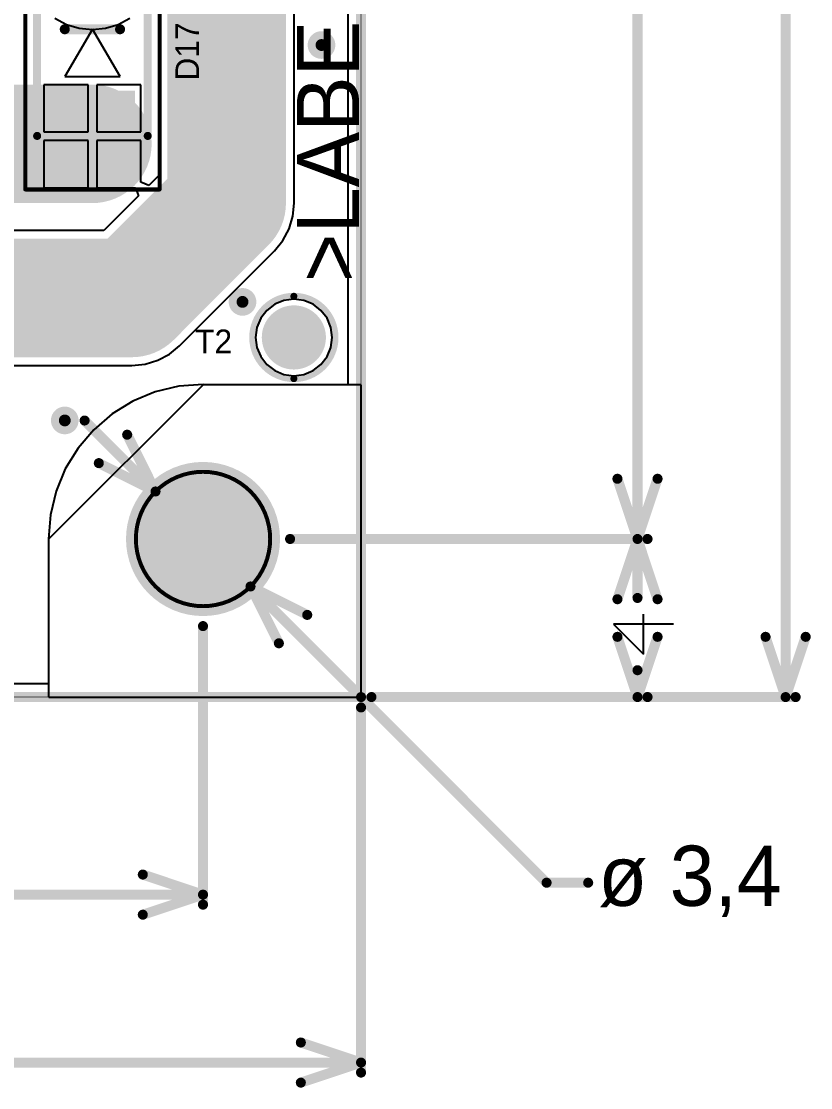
# Model space of a CAD drawing. Header units: millimetres. Extents: x 59 to 152, y 30 to 146.
# Drawn here: x 131.4 to 151.39, y 30.11 to 57.1 of the extents above; entities that cross this region are included whole.
import ezdxf

# ---------------------------------------------------------------- set-up
doc = ezdxf.new("R2010")
doc.units = ezdxf.units.MM
for name, color, linetype in [('BottomLayer', 5, 'Continuous'), ('BottomSolder', 6, 'Continuous'), ('KeepOutLayer', 6, 'Continuous'), ('Mechanical1', 6, 'Continuous'), ('Mechanical13', 56, 'Continuous'), ('Mechanical16', 56, 'Continuous'), ('Mechanical3', 76, 'Continuous'), ('MultiLayer', 9, 'Continuous'), ('PadHoleLayer', 156, 'Continuous'), ('TopLayer', 1, 'Continuous'), ('TopOverlay', 2, 'Continuous'), ('TopPaste', 8, 'Continuous'), ('TopSolder', 216, 'Continuous'), ('ViaHoleLayer', 16, 'Continuous')]:
    doc.layers.add(name, color=color, linetype=linetype)

# ---------------------------------------------------------------- blocks, each defined once
blk = doc.blocks.new('SMB_BIDIR_226')
at = {"layer": 'Mechanical16', "const_width": 0.102}
for points in [[(3.556, 1.7), (-3.55, 1.7)], [(-3.55, -1.7), (-3.55, 1.7)], [(3.556, -1.7), (3.556, 1.7)], [(3.556, -1.7), (-3.55, -1.7)]]:
    blk.add_lwpolyline(points, dxfattribs=at)
at = {"layer": 'Mechanical16', "const_width": 0.0508}
for points in [[(-3.575, 1.7, 1), (-3.525, 1.7, 1)], [(-3.575, 1.7, 1), (-3.525, 1.7, 1)], [(3.531, 1.7, 1), (3.581, 1.7, 1)], [(3.531, 1.7, 1), (3.581, 1.7, 1)], [(-3.575, -1.7, 1), (-3.525, -1.7, 1)], [(-3.575, -1.7, 1), (-3.525, -1.7, 1)], [(3.531, -1.7, 1), (3.581, -1.7, 1)], [(3.531, -1.7, 1), (3.581, -1.7, 1)]]:
    blk.add_lwpolyline(points, format="xyb", close=True, dxfattribs=at)
at = {"layer": 'TopLayer'}
for points in [[(-1.095, -1.029), (-1.095, 1.029), (-3.305, -1.029), (-3.305, 1.029)], [(3.315, -1.029), (3.315, 1.029), (1.105, -1.029), (1.105, 1.029)]]:
    blk.add_solid(points, dxfattribs=at)
at = {"layer": 'TopOverlay'}
for p, q in [((0.7, 0.7), (-0.5, 0)), ((0.7, -0.7), (0.7, 0.7)), ((-0.5, 0), (0.7, -0.7))]:
    blk.add_line(p, q, dxfattribs=at)
for points, const_width in [([(2.2, 1.4), (-2.2, 1.4)], 0.203), ([(-0.5, -0.7), (-0.5, 0.7)], 0.254), ([(2.2, -1.4), (-2.2, -1.4)], 0.203)]:
    blk.add_lwpolyline(points, dxfattribs=dict(at, const_width=const_width))
for points, const_width in [([(-2.251, 1.4, 1), (-2.149, 1.4, 1)], 0.102), ([(2.149, 1.4, 1), (2.251, 1.4, 1)], 0.102), ([(-0.563, 0.7, 1), (-0.436, 0.7, 1)], 0.127), ([(-0.563, -0.7, 1), (-0.436, -0.7, 1)], 0.127), ([(-2.251, -1.4, 1), (-2.149, -1.4, 1)], 0.102), ([(2.149, -1.4, 1), (2.251, -1.4, 1)], 0.102)]:
    blk.add_lwpolyline(points, format="xyb", close=True, dxfattribs=dict(at, const_width=const_width))
at = {"layer": 'TopPaste'}
for points in [[(-1.095, -1.029), (-1.095, 1.029), (-3.305, -1.029), (-3.305, 1.029)], [(3.315, -1.029), (3.315, 1.029), (1.105, -1.029), (1.105, 1.029)]]:
    blk.add_solid(points, dxfattribs=at)
at = {"layer": 'TopSolder'}
for points in [[(-1.045, -1.079), (-1.045, 1.079), (-3.355, -1.079), (-3.355, 1.079)], [(3.365, -1.079), (3.365, 1.079), (1.055, -1.079), (1.055, 1.079)]]:
    blk.add_solid(points, dxfattribs=at)
blk = doc.blocks.new('SMD_15R_302')
at = {"layer": 'TopLayer', "const_width": 0.762}
blk.add_lwpolyline([(-0.381, 0, 1), (0.381, 0, 1)], format="xyb", close=True, dxfattribs=at)
at = {"layer": 'TopOverlay'}
for points, const_width in [([(1.041, 0, 1), (-1.041, 0, 1)], 0.178), ([(-1.086, 0, 1), (-0.997, 0, 1)], 0.0889), ([(0.997, 0, 1), (1.086, 0, 1)], 0.0889)]:
    blk.add_lwpolyline(points, format="xyb", close=True, dxfattribs=dict(at, const_width=const_width))
at = {"layer": 'TopPaste', "const_width": 0.762}
blk.add_lwpolyline([(-0.381, 0, 1), (0.381, 0, 1)], format="xyb", close=True, dxfattribs=at)
at = {"layer": 'TopSolder', "const_width": 0.812}
blk.add_lwpolyline([(-0.406, 0, 1), (0.406, 0, 1)], format="xyb", close=True, dxfattribs=at)
at = {"layer": 'Mechanical3'}
blk.add_text('>LABEL', height=1.5748, dxfattribs=at).set_placement((1.397, -1.651))

msp = doc.modelspace()

# ---------------------------------------------------------------- linework, layer by layer
at = {"layer": 'BottomLayer'}
for p, q in [((139.667, 132.088), (139.667, 47.9)), ((136, 47.9), (132.1, 44)), ((135.388, 47.864), (134.791, 47.721)), ((136, 47.912), (135.388, 47.864)), ((136.153, 47.9), (136, 47.912)), ((140, 47.9), (136, 47.9)), ((139.667, 47.9), (136.153, 47.9)), ((140, 40), (140, 47.9)), ((134.791, 47.721), (134.224, 47.486)), ((134.224, 47.486), (133.701, 47.165)), ((133.701, 47.165), (133.234, 46.766)), ((133.234, 46.766), (132.835, 46.299)), ((132.835, 46.299), (132.514, 45.776)), ((132.514, 45.776), (132.279, 45.209)), ((132.279, 45.209), (132.136, 44.612)), ((132.136, 44.612), (132.088, 44)), ((132.1, 44), (132.088, 44)), ((132.088, 44), (132.088, 40.012)), ((132.088, 44), (132.088, 40.333)), ((132.088, 40.333), (67.9, 40.333)), ((132.088, 40.012), (132.1, 40)), ((132.1, 40), (140, 40))]:
    msp.add_line(p, q, dxfattribs=at)
for points, const_width in [([(138.85, 56.5, 1), (139.15, 56.5, 1)], 0.3), ([(136.85, 50, 1), (137.15, 50, 1)], 0.3), ([(132.35, 47, 1), (132.65, 47, 1)], 0.3), ([(135.05, 44, 1), (136.95, 44, 1)], 1.9)]:
    msp.add_lwpolyline(points, format="xyb", close=True, dxfattribs=dict(at, const_width=const_width))
at = {"layer": 'BottomSolder'}
for points, const_width in [([(138.825, 56.5, 1), (139.175, 56.5, 1)], 0.35), ([(136.825, 50, 1), (137.175, 50, 1)], 0.35), ([(132.325, 47, 1), (132.675, 47, 1)], 0.35), ([(135.025, 44, 1), (136.975, 44, 1)], 1.95)]:
    msp.add_lwpolyline(points, format="xyb", close=True, dxfattribs=dict(at, const_width=const_width))
at = {"layer": 'KeepOutLayer', "const_width": 0.254}
for points in [[(140, 40), (140, 140)], [(60, 40), (140, 40)]]:
    msp.add_lwpolyline(points, dxfattribs=at)
at = {"layer": 'KeepOutLayer', "const_width": 0.127}
msp.add_lwpolyline([(139.937, 40, 1), (140.064, 40, 1)], format="xyb", close=True, dxfattribs=at)
msp.add_lwpolyline([(139.937, 40, 1), (140.064, 40, 1)], format="xyb", close=True, dxfattribs=at)
at = {"layer": 'Mechanical1', "const_width": 0.02}
for points in [[(140, 40), (140, 140)], [(85, 40), (140, 40)]]:
    msp.add_lwpolyline(points, dxfattribs=at)
at = {"layer": 'Mechanical1', "const_width": 0.01}
msp.add_lwpolyline([(139.995, 40, 1), (140.005, 40, 1)], format="xyb", close=True, dxfattribs=at)
msp.add_lwpolyline([(139.995, 40, 1), (140.005, 40, 1)], format="xyb", close=True, dxfattribs=at)
at = {"layer": 'Mechanical13'}
for p, q in [((147.152, 41.086), (147.152, 42.101)), ((147.914, 41.848), (146.391, 41.848)), ((146.391, 41.848), (147.152, 41.086))]:
    msp.add_line(p, q, dxfattribs=at)
at = {"layer": 'Mechanical13', "const_width": 0.254}
for points in [[(147, 44), (147, 87.918)], [(150.75, 40), (150.75, 87.283)], [(133.002, 46.998), (134.798, 45.202)], [(134.08, 46.639), (134.798, 45.202)], [(133.361, 45.92), (134.798, 45.202)], [(146.492, 45.524), (147, 44)], [(147, 44), (147.508, 45.524)], [(138.204, 44), (147.254, 44)], [(138.204, 44), (147.254, 44)], [(146.492, 42.476), (147, 44)], [(147, 42.508), (147, 44)], [(147, 44), (147.508, 42.476)], [(137.202, 42.798), (144.698, 35.302)], [(137.202, 42.798), (137.921, 41.361)], [(137.202, 42.798), (138.639, 42.079)], [(136, 34.746), (136, 41.796)], [(146.492, 41.524), (147, 40)], [(147, 40), (147.508, 41.524)], [(150.242, 41.524), (150.75, 40)], [(150.75, 40), (151.258, 41.524)], [(147, 40), (147, 40.679)], [(140.264, 40), (147.254, 40)], [(140.264, 40), (151.004, 40)], [(140, 30.496), (140, 39.736)], [(134.476, 35.508), (136, 35)], [(144.698, 35.302), (145.751, 35.302)], [(101.27, 35), (136, 35)], [(134.476, 34.492), (136, 35)], [(138.476, 31.258), (140, 30.75)], [(101.27, 30.75), (140, 30.75)], [(138.476, 30.242), (140, 30.75)]]:
    msp.add_lwpolyline(points, dxfattribs=at)
at = {"layer": 'Mechanical13'}
for points, const_width in [([(132.938, 46.998, 1), (133.065, 46.998, 1)], 0.127), ([(134.016, 46.639, 1), (134.143, 46.639, 1)], 0.127), ([(133.298, 45.92, 1), (133.425, 45.92, 1)], 0.127), ([(137.7, 44, 1), (134.3, 44, 1)], 0.1), ([(146.429, 45.524, 1), (146.556, 45.524, 1)], 0.127), ([(147.445, 45.524, 1), (147.572, 45.524, 1)], 0.127), ([(134.734, 45.202, 1), (134.861, 45.202, 1)], 0.127), ([(134.734, 45.202, 1), (134.861, 45.202, 1)], 0.127), ([(134.734, 45.202, 1), (134.861, 45.202, 1)], 0.127), ([(134.275, 44, 1), (134.325, 44, 1)], 0.05), ([(137.675, 44, 1), (137.725, 44, 1)], 0.05), ([(138.14, 44, 1), (138.267, 44, 1)], 0.127), ([(138.14, 44, 1), (138.267, 44, 1)], 0.127), ([(146.937, 44, 1), (147.064, 44, 1)], 0.127), ([(146.937, 44, 1), (147.064, 44, 1)], 0.127), ([(146.937, 44, 1), (147.064, 44, 1)], 0.127), ([(146.937, 44, 1), (147.064, 44, 1)], 0.127), ([(146.937, 44, 1), (147.064, 44, 1)], 0.127), ([(146.937, 44, 1), (147.064, 44, 1)], 0.127), ([(147.191, 44, 1), (147.318, 44, 1)], 0.127), ([(147.191, 44, 1), (147.318, 44, 1)], 0.127), ([(137.139, 42.798, 1), (137.266, 42.798, 1)], 0.127), ([(137.139, 42.798, 1), (137.266, 42.798, 1)], 0.127), ([(137.139, 42.798, 1), (137.266, 42.798, 1)], 0.127), ([(146.429, 42.476, 1), (146.556, 42.476, 1)], 0.127), ([(146.937, 42.508, 1), (147.064, 42.508, 1)], 0.127), ([(147.445, 42.476, 1), (147.572, 42.476, 1)], 0.127), ([(138.575, 42.079, 1), (138.702, 42.079, 1)], 0.127), ([(135.936, 41.796, 1), (136.063, 41.796, 1)], 0.127), ([(146.429, 41.524, 1), (146.556, 41.524, 1)], 0.127), ([(147.445, 41.524, 1), (147.572, 41.524, 1)], 0.127), ([(150.179, 41.524, 1), (150.306, 41.524, 1)], 0.127), ([(151.195, 41.524, 1), (151.322, 41.524, 1)], 0.127), ([(137.857, 41.361, 1), (137.984, 41.361, 1)], 0.127), ([(146.937, 40.679, 1), (147.064, 40.679, 1)], 0.127), ([(140.201, 40, 1), (140.328, 40, 1)], 0.127), ([(140.201, 40, 1), (140.328, 40, 1)], 0.127), ([(146.937, 40, 1), (147.064, 40, 1)], 0.127), ([(146.937, 40, 1), (147.064, 40, 1)], 0.127), ([(146.937, 40, 1), (147.064, 40, 1)], 0.127), ([(147.191, 40, 1), (147.318, 40, 1)], 0.127), ([(150.687, 40, 1), (150.814, 40, 1)], 0.127), ([(150.687, 40, 1), (150.814, 40, 1)], 0.127), ([(150.687, 40, 1), (150.814, 40, 1)], 0.127), ([(150.941, 40, 1), (151.068, 40, 1)], 0.127), ([(139.937, 39.736, 1), (140.064, 39.736, 1)], 0.127), ([(134.412, 35.508, 1), (134.539, 35.508, 1)], 0.127), ([(144.635, 35.302, 1), (144.762, 35.302, 1)], 0.127), ([(144.635, 35.302, 1), (144.762, 35.302, 1)], 0.127), ([(145.688, 35.302, 1), (145.815, 35.302, 1)], 0.127), ([(135.936, 35, 1), (136.063, 35, 1)], 0.127), ([(135.936, 35, 1), (136.063, 35, 1)], 0.127), ([(135.936, 35, 1), (136.063, 35, 1)], 0.127), ([(135.936, 34.746, 1), (136.063, 34.746, 1)], 0.127), ([(134.412, 34.492, 1), (134.539, 34.492, 1)], 0.127), ([(138.413, 31.258, 1), (138.54, 31.258, 1)], 0.127), ([(139.937, 30.75, 1), (140.064, 30.75, 1)], 0.127), ([(139.937, 30.75, 1), (140.064, 30.75, 1)], 0.127), ([(139.937, 30.75, 1), (140.064, 30.75, 1)], 0.127), ([(139.937, 30.496, 1), (140.064, 30.496, 1)], 0.127), ([(138.413, 30.242, 1), (138.54, 30.242, 1)], 0.127)]:
    msp.add_lwpolyline(points, format="xyb", close=True, dxfattribs=dict(at, const_width=const_width))
at = {"layer": 'MultiLayer'}
for points, const_width in [([(138.85, 56.5, 1), (139.15, 56.5, 1)], 0.3), ([(136.85, 50, 1), (137.15, 50, 1)], 0.3), ([(132.35, 47, 1), (132.65, 47, 1)], 0.3), ([(135.05, 44, 1), (136.95, 44, 1)], 1.9)]:
    msp.add_lwpolyline(points, format="xyb", close=True, dxfattribs=dict(at, const_width=const_width))
at = {"layer": 'PadHoleLayer', "const_width": 1.7}
msp.add_lwpolyline([(135.15, 44, 1), (136.85, 44, 1)], format="xyb", close=True, dxfattribs=at)
at = {"layer": 'TopLayer'}
for p, q in [((139.667, 132.088), (139.667, 47.9)), ((138.308, 52.5), (138.308, 66.5)), ((134.892, 57.735), (134.892, 53.208)), ((132.251, 57.18), (132.546, 57.022)), ((132.546, 57.022), (132.867, 56.925)), ((133.533, 56.925), (133.854, 57.022)), ((133.854, 57.022), (134.149, 57.18)), ((132.867, 56.925), (133.2, 56.892)), ((133.2, 56.892), (133.533, 56.925)), ((133.09, 55.495), (131.971, 55.495)), ((131.971, 55.495), (131.971, 54.3)), ((133.09, 54.3), (133.09, 55.495)), ((134.429, 55.495), (133.31, 55.495)), ((133.31, 55.495), (133.31, 54.3)), ((134.429, 54.3), (134.429, 55.495)), ((131.971, 54.3), (133.09, 54.3)), ((133.31, 54.3), (134.429, 54.3)), ((133.09, 54.08), (131.971, 54.08)), ((131.971, 54.08), (131.971, 52.885)), ((133.09, 52.885), (133.09, 54.08)), ((134.429, 54.08), (133.31, 54.08)), ((133.31, 54.08), (133.31, 52.885)), ((134.429, 53.027), (134.429, 54.08)), ((134.892, 53.208), (134.629, 52.944)), ((134.629, 52.944), (134.429, 53.027)), ((131.971, 52.885), (133.09, 52.885)), ((133.31, 52.885), (134.287, 52.885)), ((134.37, 52.685), (133.492, 51.808)), ((134.287, 52.885), (134.37, 52.685)), ((138.275, 52.167), (138.308, 52.5)), ((138.178, 51.846), (138.275, 52.167)), ((138.02, 51.551), (138.178, 51.846)), ((133.492, 51.808), (126.5, 51.808)), ((137.808, 51.292), (138.02, 51.551)), ((135.408, 48.892), (137.808, 51.292)), ((137.815, 49.94), (137.614, 49.786)), ((138.049, 50.037), (137.815, 49.94)), ((138.3, 50.07), (138.049, 50.037)), ((138.551, 50.037), (138.3, 50.07)), ((138.785, 49.94), (138.551, 50.037)), ((138.986, 49.786), (138.785, 49.94)), ((137.614, 49.786), (137.46, 49.585)), ((139.14, 49.585), (138.986, 49.786)), ((137.46, 49.585), (137.363, 49.351)), ((139.237, 49.351), (139.14, 49.585)), ((137.363, 49.351), (137.33, 49.1)), ((139.27, 49.1), (139.237, 49.351)), ((135.149, 48.68), (135.408, 48.892)), ((137.33, 49.1), (137.363, 48.849)), ((137.363, 48.849), (137.46, 48.615)), ((139.14, 48.615), (139.237, 48.849)), ((139.237, 48.849), (139.27, 49.1)), ((134.854, 48.522), (135.149, 48.68)), ((137.46, 48.615), (137.614, 48.414)), ((138.986, 48.414), (139.14, 48.615)), ((128.965, 48.392), (134.2, 48.392)), ((134.2, 48.392), (134.533, 48.425)), ((134.533, 48.425), (134.854, 48.522)), ((137.614, 48.414), (137.815, 48.26)), ((138.785, 48.26), (138.986, 48.414)), ((137.815, 48.26), (138.049, 48.163)), ((138.049, 48.163), (138.3, 48.13)), ((138.3, 48.13), (138.551, 48.163)), ((138.551, 48.163), (138.785, 48.26)), ((136, 47.9), (132.1, 44)), ((135.388, 47.864), (134.791, 47.721)), ((136, 47.912), (135.388, 47.864)), ((136.153, 47.9), (136, 47.912)), ((140, 47.9), (136, 47.9)), ((139.667, 47.9), (136.153, 47.9)), ((140, 40), (140, 47.9)), ((134.791, 47.721), (134.224, 47.486)), ((134.224, 47.486), (133.701, 47.165)), ((133.701, 47.165), (133.234, 46.766)), ((133.234, 46.766), (132.835, 46.299)), ((132.835, 46.299), (132.514, 45.776)), ((132.514, 45.776), (132.279, 45.209)), ((132.279, 45.209), (132.136, 44.612)), ((132.136, 44.612), (132.088, 44)), ((132.1, 44), (132.088, 44)), ((132.088, 44), (132.088, 40.012)), ((132.088, 44), (132.088, 40.333)), ((132.088, 40.333), (67.9, 40.333)), ((132.088, 40.012), (132.1, 40)), ((132.1, 40), (140, 40))]:
    msp.add_line(p, q, dxfattribs=at)
at = {"layer": 'TopLayer', "const_width": 3}
for points in [[(136.6, 52.5), (136.6, 66.5)], [(128.1, 54), (131, 54)], [(131, 54), (133.2, 54)], [(134.2, 50.1), (136.6, 52.5)], [(126.5, 50.1), (134.2, 50.1)]]:
    msp.add_lwpolyline(points, dxfattribs=at)
at = {"layer": 'TopLayer'}
for points, const_width in [([(138.85, 56.5, 1), (139.15, 56.5, 1)], 0.3), ([(130.25, 54, 1), (131.75, 54, 1)], 1.5), ([(130.25, 54, 1), (131.75, 54, 1)], 1.5), ([(132.45, 54, 1), (133.95, 54, 1)], 1.5), ([(135.85, 52.5, 1), (137.35, 52.5, 1)], 1.5), ([(135.85, 52.5, 1), (137.35, 52.5, 1)], 1.5), ([(133.45, 50.1, 1), (134.95, 50.1, 1)], 1.5), ([(133.45, 50.1, 1), (134.95, 50.1, 1)], 1.5), ([(136.85, 50, 1), (137.15, 50, 1)], 0.3), ([(132.35, 47, 1), (132.65, 47, 1)], 0.3), ([(135.05, 44, 1), (136.95, 44, 1)], 1.9)]:
    msp.add_lwpolyline(points, format="xyb", close=True, dxfattribs=dict(at, const_width=const_width))
at = {"layer": 'TopSolder'}
for points, const_width in [([(138.825, 56.5, 1), (139.175, 56.5, 1)], 0.35), ([(136.825, 50, 1), (137.175, 50, 1)], 0.35), ([(132.325, 47, 1), (132.675, 47, 1)], 0.35), ([(135.025, 44, 1), (136.975, 44, 1)], 1.95)]:
    msp.add_lwpolyline(points, format="xyb", close=True, dxfattribs=dict(at, const_width=const_width))
at = {"layer": 'ViaHoleLayer', "const_width": 0.15}
for points in [[(138.925, 56.5, 1), (139.075, 56.5, 1)], [(136.925, 50, 1), (137.075, 50, 1)], [(132.425, 47, 1), (132.575, 47, 1)]]:
    msp.add_lwpolyline(points, format="xyb", close=True, dxfattribs=at)

# ---------------------------------------------------------------- block references
for name, p, rotation in [('SMB_BIDIR_226', (133.2, 56.4), 270), ('SMD_15R_302', (138.3, 49.1), 90)]:
    msp.add_blockref(name, p, dxfattribs=dict(rotation=rotation))

# ---------------------------------------------------------------- texts
at = {"layer": 'Mechanical13'}
msp.add_text('ø 3,4', height=1.524, dxfattribs=at).set_placement((146.005, 34.716))
at = {"layer": 'TopOverlay'}
msp.add_text('D17', height=0.6, rotation=90, dxfattribs=at).set_placement((135.9, 55.6))
msp.add_text('T2', height=0.6, dxfattribs=at).set_placement((135.8, 48.7))

doc.saveas('drawing.dxf')
